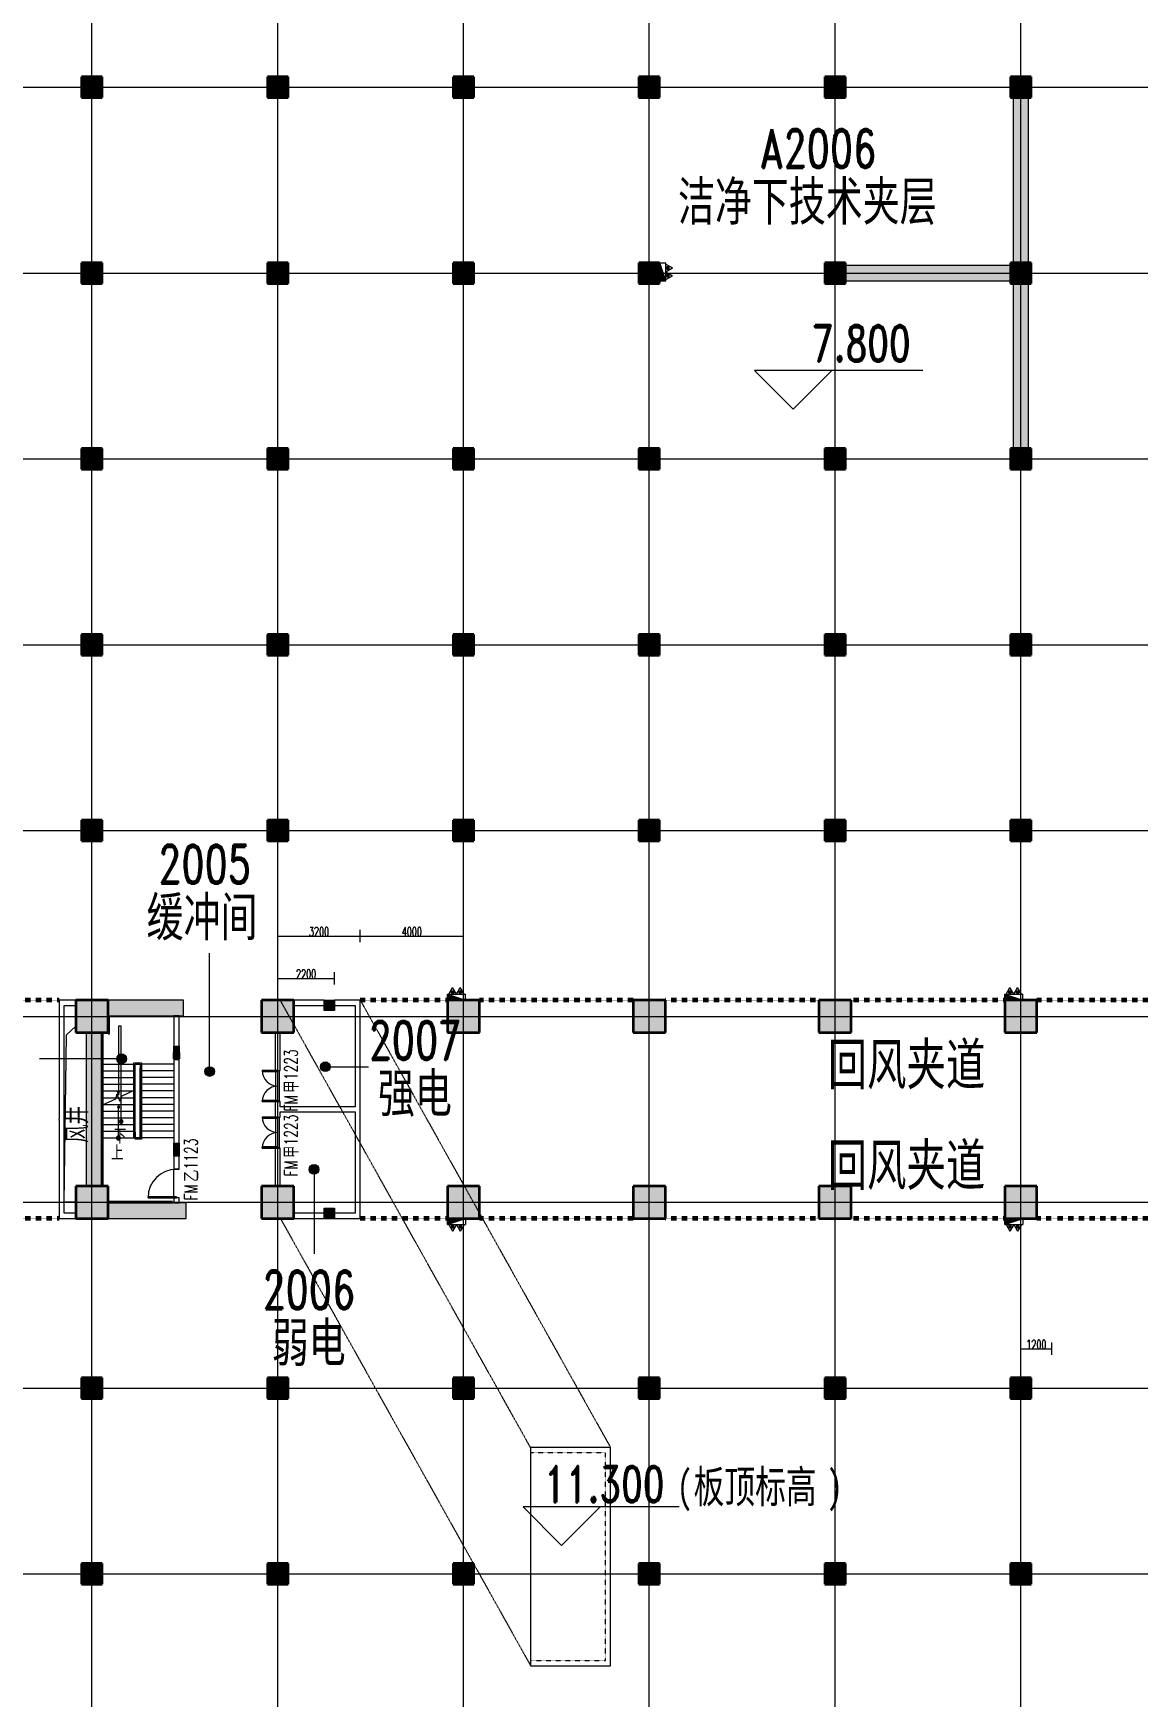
# Model space of a CAD drawing. Header units: millimetres. Extents: x -172041 to 399210, y -31706 to 192400.
# Drawn here: x 120125 to 162930, y 24039 to 88494 of the extents above; entities that cross this region are included whole.
import ezdxf

# ---------------------------------------------------------------- set-up
doc = ezdxf.new("R2010")
doc.units = ezdxf.units.MM
for name, pattern in [('Dash', [6.35, 3.175, -3.175]), ('划线', [6.36, 3.18, -3.18]), ('架空线', [3.97, 2.38, -1.59]), ('轴网线', [22.04, 18.38, -1.83, 0, -1.83])]:
    doc.linetypes.add(name, pattern=pattern)
doc.layers.get('0').update_dxf_attribs({"color": 8})
doc.layers.get('Defpoints').update_dxf_attribs({"color": 8})
for name, color, linetype, lineweight in [('A-ANNO-DIMS', 8, 'Continuous', 9), ('A-ANNO-NOTE', 8, 'Continuous', 5), ('A-AREA', 8, 'Continuous', 5), ('A-AREA-IDEN', 8, 'Continuous', 9), ('A-DETL', 8, 'Continuous', 18), ('A-DETL-GENF', 8, 'Continuous', 18), ('A-DOOR', 8, 'Continuous', 5), ('A-DOOR-IDEN', 8, 'Continuous', 9), ('A-DOOR-OPNG', 8, 'Continuous', 5), ('A-FLOR', 8, 'Continuous', 5), ('A-FLOR-HRAL', 8, 'Continuous', 5), ('A-GENM', 8, 'Continuous', 5), ('A-WALL', 8, 'Continuous', 5), ('A-WALL-PATT', 8, 'Continuous', 9), ('G-ANNO-TEXT', 8, 'Continuous', 9), ('M-EQPM', 8, 'Continuous', 5), ('S-COLS', 8, 'Continuous', 5), ('S-GRID', 8, 'Continuous', 9), ('S-STRS', 8, 'Continuous', 5), ('S-STRS-MBND', 8, 'Continuous', 5)]:
    doc.layers.add(name, color=color, linetype=linetype, lineweight=lineweight)
doc.styles.add('RomanD', font='romand__.ttf', dxfattribs={"width": 0.7, "height": 1500})
doc.styles.add('RomanD_1', font='romand__.ttf', dxfattribs={"width": 0.7, "height": 1400})
doc.styles.add('RomanD_2', font='romand__.ttf', dxfattribs={"width": 0.65, "height": 350})
doc.styles.add('RomanD_4', font='romand__.ttf', dxfattribs={"width": 0.7, "height": 500})
doc.styles.add('仿宋', font='', dxfattribs={"width": 0.7, "height": 500})
doc.styles.add('仿宋_2', font='', dxfattribs={"width": 0.7, "height": 1500})
doc.styles.add('仿宋_4', font='', dxfattribs={"width": 0.7, "height": 1600})
doc.styles.add('仿宋_6', font='', dxfattribs={"width": 0.7, "height": 750})
doc.styles.add('仿宋_7', font='', dxfattribs={"width": 0.7, "height": 1250})
doc.styles.add('微软雅黑', font='Microsoft YaHei.ttf', dxfattribs={"width": 0.7, "height": 500})
doc.styles.get('仿宋').set_extended_font_data('FangSong')
doc.styles.get('仿宋_2').set_extended_font_data('FangSong')
doc.styles.get('仿宋_4').set_extended_font_data('FangSong')
doc.styles.get('仿宋_6').set_extended_font_data('FangSong')
doc.styles.get('仿宋_7').set_extended_font_data('FangSong')
doc.dimstyles.new('0_5', dxfattribs={"dimscale": 304.8, "dimtxt": 351.251157, "dimasz": 0, "dimexe": 0.82021, "dimexo": 0.0625, "dimgap": 0, "dimtad": 1, "dimdec": 0, "dimzin": 0, "dimdsep": 46, "dimtxsty": 'RomanD_2', "dimblk1": 'NONE', "dimblk2": 'NONE', "dimsah": 1, "dimcen": 0.09, "dimazin": 0, "dimtfac": 1, "dimtdec": 4, "dimtix": 1, "dimtmove": 0, "dimatfit": 3, "dimfxl": 0.82021, "dimfxlon": 1, "dimtvp": 1, "dimtolj": 1, "dimtzin": 0, "dimlwd": 18, "dimlwe": 18, "dimarcsym": 2})
pattern_1 = [(45, (-5e-09, 2e-10), (-1060.66, 1060.66), []), (135, (-5e-09, 2e-10), (-1060.66, -1060.66), [])]

# ---------------------------------------------------------------- blocks, each defined once
blk = doc.blocks.new('X-ST-F3-02-C-001_HLP2_rvt-1-LAY-2F-1_500-A')
at = {"layer": 'S-COLS', "true_color": 0xc0c0c0}
for points in [[(122800, 86000), (122800, 86800), (122000, 86800), (122000, 86000), (122175, 86000)], [(129200, 86000), (130000, 86000), (130000, 86800), (129200, 86800), (129200, 86529)], [(137200, 86000), (137200, 86800), (136400, 86800), (136400, 86000)], [(144400, 86000), (144400, 86800), (143600, 86800), (143600, 86000)], [(150800, 86000), (151600, 86000), (151600, 86800), (150800, 86800), (150800, 86529)], [(158700, 86000), (158800, 86000), (158800, 86800), (158000, 86800), (158000, 86000), (158100, 86000)], [(122175, 78800), (122800, 78800), (122800, 79600), (122000, 79600), (122000, 78800)], [(130000, 78800), (130000, 79600), (129200, 79600), (129200, 78800)], [(136400, 78800), (137200, 78800), (137200, 79600), (136400, 79600)], [(143600, 78800), (144400, 78800), (144400, 79600), (143600, 79600), (143600, 78900)], [(151300, 78800), (151600, 78800), (151600, 79600), (150800, 79600), (150800, 78800)], [(158800, 78800), (158800, 79600), (158000, 79600), (158000, 78800), (158700, 78800)], [(122800, 71600), (122800, 72400), (122000, 72400), (122000, 71600), (122175, 71600)], [(130000, 71600), (130000, 72400), (129200, 72400), (129200, 71600)], [(137200, 71600), (137200, 72400), (136400, 72400), (136400, 71600)], [(144400, 71600), (144400, 72400), (143600, 72400), (143600, 71600)], [(151300, 71600), (151600, 71600), (151600, 72400), (150800, 72400), (150800, 71600)], [(158800, 71600), (158800, 72400), (158000, 72400), (158000, 71600), (158700, 71600)], [(122175, 64400), (122800, 64400), (122800, 65200), (122000, 65200), (122000, 64400)], [(130000, 64400), (130000, 65200), (129200, 65200), (129200, 64400)], [(137200, 64400), (137200, 65200), (136400, 65200), (136400, 64400)], [(144400, 64400), (144400, 65200), (143600, 65200), (143600, 64400)], [(151600, 64400), (151600, 65200), (150800, 65200), (150800, 64400)], [(158800, 64400), (158800, 65200), (158000, 65200), (158000, 64400)], [(122175, 57200), (122800, 57200), (122800, 58000), (122000, 58000), (122000, 57200)], [(129215, 57200), (130000, 57200), (130000, 58000), (129200, 58000), (129200, 57200)], [(137200, 57200), (137200, 58000), (136400, 58000), (136400, 57200)], [(144400, 57200), (144400, 58000), (143600, 58000), (143600, 57200)], [(151600, 57200), (151600, 58000), (150800, 58000), (150800, 57200)], [(158800, 57200), (158800, 58000), (158000, 58000), (158000, 57200)], [(122775, 49775), (123025, 49775), (123025, 51025), (121775, 51025), (121775, 49775), (122725, 49775)], [(130225, 49775), (130225, 51025), (128975, 51025), (128975, 49775), (129299, 49775)], [(136175, 49775), (137425, 49775), (137425, 51025), (136175, 51025), (136175, 50616)], [(143375, 49775), (144625, 49775), (144625, 51025), (143375, 51025), (143375, 50473)], [(151825, 49775), (151825, 51025), (150575, 51025), (150575, 49775)], [(157775, 49775), (159025, 49775), (159025, 51025), (157775, 51025), (157775, 50189)], [(125630, 48750), (125775, 48750), (125775, 49000), (125575, 49000), (125575, 48750)], [(122175, 42575), (123025, 42575), (123025, 43825), (121775, 43825), (121775, 42575), (122089, 42575)], [(130225, 42575), (130225, 43825), (128975, 43825), (128975, 42575)], [(137425, 42575), (137425, 43825), (136175, 43825), (136175, 42575)], [(144625, 42575), (144625, 43825), (143375, 43825), (143375, 42575)], [(150575, 42575), (151825, 42575), (151825, 43825), (150575, 43825), (150575, 42675)], [(159025, 42575), (159025, 43825), (157775, 43825), (157775, 42575)], [(122800, 35600), (122800, 36400), (122000, 36400), (122000, 35600)], [(130000, 35600), (130000, 36400), (129200, 36400), (129200, 35600)], [(136400, 35600), (137200, 35600), (137200, 36400), (136400, 36400), (136400, 35645)], [(144400, 35600), (144400, 36400), (143600, 36400), (143600, 35600)], [(151600, 35600), (151600, 36400), (150800, 36400), (150800, 35600)], [(158800, 35600), (158800, 36400), (158000, 36400), (158000, 35600)], [(122000, 28400), (122800, 28400), (122800, 29200), (122000, 29200)], [(130000, 28400), (130000, 29200), (129200, 29200), (129200, 28400)], [(136400, 28400), (137200, 28400), (137200, 29200), (136400, 29200)], [(144400, 28400), (144400, 29200), (143600, 29200), (143600, 28400)], [(151600, 28400), (151600, 29200), (150800, 29200), (150800, 28400)], [(158800, 28400), (158800, 29200), (158000, 29200), (158000, 28400)]]:
    blk.add_hatch(color=9, dxfattribs=at).paths.add_polyline_path(points, flags=0)
at = {"layer": 'S-COLS', "true_color": 0x808080}
for points in [[(131400, 50625), (131800, 50625), (131800, 51025), (131400, 51025), (131400, 50710)], [(125621, 49000), (125775, 49000), (125775, 49250), (125575, 49250), (125575, 49000)], [(125775, 45240), (125775, 45490), (125575, 45490), (125575, 45240), (125749, 45240)], [(125758, 44990), (125775, 44990), (125775, 45240), (125575, 45240), (125575, 44990), (125694, 44990)], [(131800, 42575), (131800, 42975), (131400, 42975), (131400, 42575)]]:
    blk.add_hatch(color=8, dxfattribs=at).paths.add_polyline_path(points, flags=0)
at = {"layer": 'S-COLS', "color": 7, "lineweight": 35}
for p, q in [((122800, 86800), (122000, 86800)), ((122000, 86800), (122000, 86000)), ((122800, 86000), (122800, 86800)), ((130000, 86800), (129200, 86800)), ((129200, 86800), (129200, 86000)), ((130000, 86000), (130000, 86800)), ((137200, 86800), (136400, 86800)), ((136400, 86800), (136400, 86000)), ((137200, 86000), (137200, 86800)), ((144400, 86800), (143600, 86800)), ((143600, 86800), (143600, 86000)), ((144400, 86000), (144400, 86800)), ((151600, 86800), (150800, 86800)), ((150800, 86800), (150800, 86000)), ((151600, 86000), (151600, 86800)), ((158800, 86800), (158000, 86800)), ((158000, 86800), (158000, 86000)), ((158800, 86000), (158800, 86800)), ((122000, 86000), (122800, 86000)), ((129200, 86000), (130000, 86000)), ((136400, 86000), (137200, 86000)), ((143600, 86000), (144400, 86000)), ((150800, 86000), (151600, 86000)), ((158000, 86000), (158800, 86000)), ((122800, 79600), (122000, 79600)), ((122000, 79600), (122000, 78800)), ((122800, 78800), (122800, 79600)), ((130000, 79600), (129200, 79600)), ((129200, 79600), (129200, 78800)), ((130000, 78800), (130000, 79600)), ((137200, 79600), (136400, 79600)), ((136400, 79600), (136400, 78800)), ((137200, 78800), (137200, 79600)), ((144400, 79600), (143600, 79600)), ((143600, 79600), (143600, 78800)), ((144400, 78800), (144400, 79600)), ((151600, 79600), (150800, 79600)), ((150800, 79600), (150800, 78800)), ((151600, 78800), (151600, 79600)), ((158800, 79600), (158000, 79600)), ((158000, 79600), (158000, 78800)), ((158800, 78800), (158800, 79600)), ((122000, 78800), (122800, 78800)), ((129200, 78800), (130000, 78800)), ((136400, 78800), (137200, 78800)), ((143600, 78800), (144400, 78800)), ((150800, 78800), (151600, 78800)), ((158000, 78800), (158800, 78800)), ((122800, 72400), (122000, 72400)), ((122000, 72400), (122000, 71600)), ((122800, 71600), (122800, 72400)), ((130000, 72400), (129200, 72400)), ((129200, 72400), (129200, 71600)), ((130000, 71600), (130000, 72400)), ((137200, 72400), (136400, 72400)), ((136400, 72400), (136400, 71600)), ((137200, 71600), (137200, 72400)), ((144400, 72400), (143600, 72400)), ((143600, 72400), (143600, 71600)), ((144400, 71600), (144400, 72400)), ((151600, 72400), (150800, 72400)), ((150800, 72400), (150800, 71600)), ((151600, 71600), (151600, 72400)), ((158800, 72400), (158000, 72400)), ((158000, 72400), (158000, 71600)), ((158800, 71600), (158800, 72400)), ((122000, 71600), (122800, 71600)), ((129200, 71600), (130000, 71600)), ((136400, 71600), (137200, 71600)), ((143600, 71600), (144400, 71600)), ((150800, 71600), (151600, 71600)), ((158000, 71600), (158800, 71600)), ((122800, 65200), (122000, 65200)), ((122000, 65200), (122000, 64400)), ((122800, 64400), (122800, 65200)), ((130000, 65200), (129200, 65200)), ((129200, 65200), (129200, 64400)), ((130000, 64400), (130000, 65200)), ((137200, 65200), (136400, 65200)), ((136400, 65200), (136400, 64400)), ((137200, 64400), (137200, 65200)), ((144400, 65200), (143600, 65200)), ((143600, 65200), (143600, 64400)), ((144400, 64400), (144400, 65200)), ((151600, 65200), (150800, 65200)), ((150800, 65200), (150800, 64400)), ((151600, 64400), (151600, 65200)), ((158800, 65200), (158000, 65200)), ((158000, 65200), (158000, 64400)), ((158800, 64400), (158800, 65200)), ((122000, 64400), (122800, 64400)), ((129200, 64400), (130000, 64400)), ((136400, 64400), (137200, 64400)), ((143600, 64400), (144400, 64400)), ((150800, 64400), (151600, 64400)), ((158000, 64400), (158800, 64400)), ((122800, 58000), (122000, 58000)), ((122000, 58000), (122000, 57200)), ((122800, 57200), (122800, 58000)), ((130000, 58000), (129200, 58000)), ((129200, 58000), (129200, 57200)), ((130000, 57200), (130000, 58000)), ((137200, 58000), (136400, 58000)), ((136400, 58000), (136400, 57200)), ((137200, 57200), (137200, 58000)), ((144400, 58000), (143600, 58000)), ((143600, 58000), (143600, 57200)), ((144400, 57200), (144400, 58000)), ((151600, 58000), (150800, 58000)), ((150800, 58000), (150800, 57200)), ((151600, 57200), (151600, 58000)), ((158800, 58000), (158000, 58000)), ((158000, 58000), (158000, 57200)), ((158800, 57200), (158800, 58000)), ((122000, 57200), (122800, 57200)), ((129200, 57200), (130000, 57200)), ((136400, 57200), (137200, 57200)), ((143600, 57200), (144400, 57200)), ((150800, 57200), (151600, 57200)), ((158000, 57200), (158800, 57200)), ((123025, 51025), (121775, 51025)), ((121775, 51025), (121775, 49775)), ((123025, 49775), (123025, 51025)), ((128975, 51025), (128975, 49775)), ((130225, 51025), (128975, 51025)), ((130225, 49775), (130225, 51025)), ((137425, 51025), (136175, 51025)), ((136175, 51025), (136175, 49775)), ((137425, 49775), (137425, 51025)), ((144625, 51025), (143375, 51025)), ((143375, 51025), (143375, 49775)), ((144625, 49775), (144625, 51025)), ((151825, 51025), (150575, 51025)), ((150575, 51025), (150575, 49775)), ((151825, 49775), (151825, 51025)), ((159025, 51025), (157775, 51025)), ((157775, 51025), (157775, 49775)), ((159025, 49775), (159025, 51025)), ((121775, 49775), (123025, 49775)), ((128975, 49775), (130225, 49775)), ((136175, 49775), (137425, 49775)), ((143375, 49775), (144625, 49775)), ((150575, 49775), (151825, 49775)), ((157775, 49775), (159025, 49775)), ((125775, 49000), (125575, 49000)), ((125575, 49000), (125575, 48750)), ((125775, 48750), (125775, 49000)), ((125575, 48750), (125775, 48750)), ((123025, 43825), (121775, 43825)), ((121775, 43825), (121775, 42575)), ((123025, 42575), (123025, 43825)), ((130225, 43825), (128975, 43825)), ((128975, 43825), (128975, 42575)), ((130225, 42575), (130225, 43825)), ((136175, 43825), (136175, 42575)), ((137425, 43825), (136175, 43825)), ((137425, 42575), (137425, 43825)), ((144625, 43825), (143375, 43825)), ((143375, 43825), (143375, 42575)), ((144625, 42575), (144625, 43825)), ((151825, 43825), (150575, 43825)), ((150575, 43825), (150575, 42575)), ((151825, 42575), (151825, 43825)), ((159025, 43825), (157775, 43825)), ((157775, 43825), (157775, 42575)), ((159025, 42575), (159025, 43825)), ((121775, 42575), (123025, 42575)), ((128975, 42575), (130225, 42575)), ((136175, 42575), (137425, 42575)), ((143375, 42575), (144625, 42575)), ((150575, 42575), (151825, 42575)), ((157775, 42575), (159025, 42575)), ((122800, 36400), (122000, 36400)), ((122000, 36400), (122000, 35600)), ((122800, 35600), (122800, 36400)), ((130000, 36400), (129200, 36400)), ((129200, 36400), (129200, 35600)), ((130000, 35600), (130000, 36400)), ((137200, 36400), (136400, 36400)), ((136400, 36400), (136400, 35600)), ((137200, 35600), (137200, 36400)), ((144400, 36400), (143600, 36400)), ((143600, 36400), (143600, 35600)), ((144400, 35600), (144400, 36400)), ((151600, 36400), (150800, 36400)), ((150800, 36400), (150800, 35600)), ((151600, 35600), (151600, 36400)), ((158800, 36400), (158000, 36400)), ((158000, 36400), (158000, 35600)), ((158800, 35600), (158800, 36400)), ((122000, 35600), (122800, 35600)), ((129200, 35600), (130000, 35600)), ((136400, 35600), (137200, 35600)), ((143600, 35600), (144400, 35600)), ((150800, 35600), (151600, 35600)), ((158000, 35600), (158800, 35600)), ((122800, 29200), (122000, 29200)), ((122000, 29200), (122000, 28400)), ((122800, 28400), (122800, 29200)), ((130000, 29200), (129200, 29200)), ((129200, 29200), (129200, 28400)), ((130000, 28400), (130000, 29200)), ((137200, 29200), (136400, 29200)), ((136400, 29200), (136400, 28400)), ((137200, 28400), (137200, 29200)), ((144400, 29200), (143600, 29200)), ((143600, 29200), (143600, 28400)), ((144400, 28400), (144400, 29200)), ((151600, 29200), (150800, 29200)), ((150800, 29200), (150800, 28400)), ((151600, 28400), (151600, 29200)), ((158800, 29200), (158000, 29200)), ((158000, 29200), (158000, 28400)), ((158800, 28400), (158800, 29200)), ((122000, 28400), (122800, 28400)), ((129200, 28400), (130000, 28400)), ((136400, 28400), (137200, 28400)), ((143600, 28400), (144400, 28400)), ((150800, 28400), (151600, 28400)), ((158000, 28400), (158800, 28400))]:
    blk.add_line(p, q, dxfattribs=at)
at = {"layer": 'S-COLS', "color": 7, "lineweight": 15}
for p, q in [((131400, 50625), (131400, 51025)), ((131400, 51025), (131800, 51025)), ((131800, 51025), (131800, 50625)), ((131800, 50625), (131400, 50625)), ((125575, 49000), (125575, 49250)), ((125575, 49250), (125775, 49250)), ((125775, 49250), (125775, 49000)), ((125575, 45490), (125775, 45490)), ((125575, 45240), (125575, 45490)), ((125575, 44990), (125575, 45240)), ((125575, 45240), (125775, 45240)), ((125775, 45490), (125775, 45240)), ((125775, 45240), (125775, 44990)), ((125775, 44990), (125575, 44990)), ((131400, 42575), (131400, 42975)), ((131400, 42975), (131800, 42975)), ((131800, 42575), (131400, 42575)), ((131800, 42975), (131800, 42575))]:
    blk.add_line(p, q, dxfattribs=at)
blk = doc.blocks.new('栏杆扶手 - 栏杆扶手-1083170-LAY-2F-1_500-A')
at = {"layer": 'A-FLOR-HRAL', "lineweight": 15}
for p, q in [((124025, 48550), (124025, 48600)), ((124025, 48550), (124025, 48600)), ((124025, 48600), (124325, 48600)), ((124025, 48550), (124025, 48600)), ((124025, 47530), (124025, 48550)), ((124075, 48550), (124275, 48550)), ((124075, 47553), (124075, 48550)), ((124275, 48550), (124275, 48410)), ((124325, 48600), (124325, 48410))]:
    blk.add_line(p, q, dxfattribs=at)
blk = doc.blocks.new('顶部扶栏类型 - 顶部扶栏_内部_-1083178-LAY-2F-1_500-A')
at = {"layer": 'A-FLOR-HRAL', "lineweight": 15}
for p, q in [((124275, 48410), (124325, 48410)), ((124275, 45765), (124275, 48410)), ((124325, 48410), (124325, 45765)), ((124275, 45765), (124325, 45765)), ((124275, 45690), (124275, 45765)), ((124325, 45765), (124325, 45640)), ((124075, 45640), (124075, 45690)), ((124075, 45690), (124200, 45690)), ((124200, 45640), (124075, 45640)), ((124200, 45690), (124275, 45690)), ((124325, 45640), (124200, 45640))]:
    blk.add_line(p, q, dxfattribs=at)
blk = doc.blocks.new('顶部扶栏类型 - 顶部扶栏_内部_-V15-LAY-2F-1_500-A')
at = {"layer": 'A-FLOR-HRAL', "lineweight": 15}
for p, q in [((124275, 48410), (124275, 45765)), ((124325, 48410), (124325, 45765)), ((124325, 45765), (124325, 45640)), ((124075, 45640), (124075, 45690)), ((124200, 45690), (124075, 45690)), ((124200, 45640), (124075, 45640)), ((124300, 45690), (124200, 45690)), ((124325, 45640), (124200, 45640))]:
    blk.add_line(p, q, dxfattribs=at)
blk = doc.blocks.new('顶部扶栏类型 - 顶部扶栏_内部_-1083241-LAY-2F-1_500-A')
at = {"layer": 'A-FLOR-HRAL', "lineweight": 15}
for p, q in [((124025, 45910), (124075, 45910)), ((124025, 45690), (124025, 45910)), ((124075, 45910), (124075, 45690)), ((124075, 45690), (124025, 45690))]:
    blk.add_line(p, q, dxfattribs=at)
blk = doc.blocks.new('顶部扶栏类型 - 顶部扶栏_内部_-V16-LAY-2F-1_500-A')
at = {"layer": 'A-FLOR-HRAL', "lineweight": 15}
for p, q in [((124075, 47553), (124025, 47530)), ((124025, 45690), (124025, 47530)), ((124075, 45690), (124075, 47553)), ((124025, 45690), (124075, 45690))]:
    blk.add_line(p, q, dxfattribs=at)
blk = doc.blocks.new('上楼梯路径-C - 顺砌剖面-1881069-LAY-2F-1_500-A')
at = {"layer": 'A-DETL-GENF', "true_color": 0x808080}
blk.add_hatch(color=8, dxfattribs=at).paths.add_polyline_path([(0, 72), (-19, 72), (-53, 53), (-65, 37), (-75, 0), (-65, -38), (-38, -65), (0, -75), (19, -72), (53, -53), (72, -19), (72, 19), (53, 53), (19, 72)], flags=0)
at = {"layer": 'A-DETL-GENF'}
for p, q in [((0, 0), (0, -75)), ((0, -75), (0, -1300)), ((0, -1300), (-39, -1155)), ((0, -1300), (39, -1155))]:
    blk.add_line(p, q, dxfattribs=at)
for start, end in [(90, 270), (270, 90)]:
    blk.add_arc((0, 0), 75, start, end, dxfattribs=at)
blk = doc.blocks.new('下楼梯路径-C - 顺砌剖面-1882374-LAY-2F-1_500-A')
at = {"layer": 'A-DETL-GENF', "true_color": 0x808080}
blk.add_hatch(color=8, dxfattribs=at).paths.add_polyline_path([(128, -232), (126, -213), (107, -179), (73, -160), (34, -160), (0, -179), (-19, -213), (-19, -242), (-11, -270), (16, -297), (53, -307), (91, -297), (118, -270), (126, -242)], flags=0)
at = {"layer": 'A-DETL-GENF'}
for p, q in [((-22, -232), (-3647, -232)), ((-3647, -232), (-3647, -339)), ((-3647, -339), (-964, -339)), ((-964, -339), (-1109, -300)), ((-964, -339), (-1109, -378)), ((53, -232), (-16, -232))]:
    blk.add_line(p, q, dxfattribs=at)
for start, end in [(0, 180), (180, 360)]:
    blk.add_arc((53, -232), 75, start, end, dxfattribs=at)
blk = doc.blocks.new('AR-F3-00-STA-001_HLP2_rvt-1-LAY-2F-1_500-A')
at = {"layer": 'S-STRS', "lineweight": 15}
for p, q in [((122831, 48550), (124025, 48550)), ((125575, 48550), (124325, 48550)), ((122831, 48290), (124025, 48290)), ((122831, 48030), (124025, 48030)), ((122831, 47770), (124025, 47770)), ((125575, 48290), (124325, 48290)), ((125575, 48030), (124325, 48030)), ((125575, 47770), (124325, 47770)), ((122831, 47510), (123983, 47510)), ((122831, 47250), (123325, 47250)), ((123325, 47250), (123425, 47250)), ((123425, 47250), (123525, 47250)), ((123525, 47250), (124025, 47250)), ((123983, 47510), (124025, 47510)), ((125575, 47510), (124325, 47510)), ((125575, 47250), (124325, 47250)), ((122831, 46990), (122867, 46990)), ((122831, 46730), (124025, 46730)), ((122831, 46470), (124025, 46470)), ((122867, 46990), (124025, 46990)), ((125575, 46990), (124325, 46990)), ((125575, 46730), (124325, 46730)), ((125575, 46470), (124325, 46470)), ((122831, 46210), (124025, 46210)), ((122831, 45950), (124025, 45950)), ((125575, 46210), (124325, 46210)), ((125575, 45950), (124325, 45950)), ((122831, 45690), (123350, 45690)), ((123350, 45690), (123500, 45690)), ((123500, 45690), (124025, 45690)), ((125575, 45690), (124325, 45690)), ((125575, 43415), (125575, 44475))]:
    blk.add_line(p, q, dxfattribs=at)
at = {"layer": 'S-STRS', "linetype": '架空线', "lineweight": 15}
for p, q in [((122831, 48550), (124025, 48550)), ((125575, 48550), (124325, 48550)), ((122831, 48290), (124025, 48290)), ((122831, 48030), (124025, 48030)), ((122831, 47770), (124025, 47770)), ((125575, 48290), (124325, 48290)), ((125575, 48030), (124325, 48030)), ((125575, 47770), (124325, 47770)), ((122831, 47510), (123983, 47510)), ((122831, 47250), (123325, 47250)), ((123325, 47250), (123425, 47250)), ((123425, 47250), (123525, 47250)), ((123525, 47250), (124025, 47250)), ((123983, 47510), (124025, 47510)), ((125575, 47510), (124325, 47510)), ((125575, 47250), (124325, 47250)), ((122831, 46990), (122867, 46990)), ((122831, 46730), (124025, 46730)), ((122831, 46470), (124025, 46470)), ((122867, 46990), (124025, 46990)), ((125575, 46990), (124325, 46990)), ((125575, 46730), (124325, 46730)), ((125575, 46470), (124325, 46470)), ((122831, 46210), (124025, 46210)), ((122831, 45950), (124025, 45950)), ((125575, 46210), (124325, 46210)), ((125575, 45950), (124325, 45950)), ((122831, 45690), (123350, 45690)), ((123350, 45690), (123500, 45690)), ((123500, 45690), (124025, 45690)), ((125575, 45690), (124325, 45690))]:
    blk.add_line(p, q, dxfattribs=at)
at = {"layer": 'S-STRS-MBND', "lineweight": 15}
for p, q in [((123312, 47197), (122775, 46947)), ((123359, 47392), (123312, 47197)), ((123491, 47108), (123359, 47392)), ((123538, 47303), (123491, 47108)), ((124025, 47530), (123538, 47303))]:
    blk.add_line(p, q, dxfattribs=at)
at = {"lineweight": 15}
for name, p, rotation in [('下楼梯路径-C - 顺砌剖面-1882374-LAY-2F-1_500-A', (123764, 46381), 269.9999999999998), ('上楼梯路径-C - 顺砌剖面-1881069-LAY-2F-1_500-A', (123425, 45690), 180)]:
    blk.add_blockref(name, p, dxfattribs=dict(at, rotation=rotation))
at = {"color": 163, "lineweight": 15, "true_color": 0x667fcc}
for name in ['栏杆扶手 - 栏杆扶手-1083170-LAY-2F-1_500-A', '顶部扶栏类型 - 顶部扶栏_内部_-1083178-LAY-2F-1_500-A', '顶部扶栏类型 - 顶部扶栏_内部_-V15-LAY-2F-1_500-A', '顶部扶栏类型 - 顶部扶栏_内部_-V16-LAY-2F-1_500-A', '顶部扶栏类型 - 顶部扶栏_内部_-1083241-LAY-2F-1_500-A']:
    blk.add_blockref(name, (0, 0), dxfattribs=at)
at = {"layer": 'A-ANNO-NOTE', "color": 7, "lineweight": 15, "char_height": 500, "width": 673.42, "attachment_point": 1, "style": '仿宋'}
for s, insert in [('\\f仿宋|b0|i0|c134|p49|;\\W.7;下', (123252, 46024)), ('\\f仿宋|b0|i0|c134|p49|;\\W.7;上', (123145, 45386))]:
    blk.add_mtext(s, dxfattribs=dict(at, insert=insert))
blk = doc.blocks.new('双扇平开防火门_带观察窗 - FM甲1223-4642656-LAY-2F-1_500-A')
at = {"layer": 'A-DOOR'}
for p, q in [((-600, 0), (-600, 600)), ((-600, 600), (-560, 600)), ((-600, 600), (-600, 400)), ((-560, 600), (-600, 600)), ((-600, 400), (-600, 200)), ((-600, 200), (-600, 0)), ((-560, 0), (-600, 0)), ((-600, 0), (-560, 0)), ((-560, 600), (-560, 0)), ((-560, 400), (-560, 600)), ((-560, 200), (-560, 400)), ((-560, 0), (-560, 200)), ((600, 600), (560, 600)), ((560, 600), (560, 0)), ((600, 600), (560, 600)), ((560, 600), (560, 400)), ((560, 400), (560, 200)), ((560, 200), (560, 0)), ((560, 0), (600, 0)), ((560, 0), (600, 0)), ((600, 0), (600, 600)), ((600, 400), (600, 600)), ((600, 200), (600, 400)), ((600, 0), (600, 200))]:
    blk.add_line(p, q, dxfattribs=at)
for centre, start, end in [((-600, 0), 0, 90), ((600, 0), 90, 180)]:
    blk.add_arc(centre, 600, start, end, dxfattribs=at)
at = {"layer": 'A-DOOR-OPNG'}
for p, q in [((-600, 100), (-600, -100)), ((-600, 70), (600, 70)), ((600, 100), (600, -100)), ((-600, -70), (600, -70))]:
    blk.add_line(p, q, dxfattribs=at)
blk = doc.blocks.new('单扇平开防火门_带观察窗 - FM乙1123-4703410-LAY-2F-1_500-A')
at = {"layer": 'A-DOOR'}
for p, q in [((510, -1100), (510, 0)), ((550, 0), (510, 0)), ((510, 0), (510, -700)), ((550, -700), (550, 0)), ((510, 0), (550, 0)), ((550, 0), (550, -1100)), ((510, -700), (510, -900)), ((510, -900), (510, -1100)), ((550, -1100), (510, -1100)), ((510, -1100), (550, -1100)), ((550, -900), (550, -700)), ((550, -1100), (550, -900))]:
    blk.add_line(p, q, dxfattribs=at)
blk.add_arc((550, 0), 1100, 180, 270, dxfattribs=at)
at = {"layer": 'A-DOOR-OPNG'}
for p, q in [((-550, 100), (-550, -100)), ((550, 99), (550, -100))]:
    blk.add_line(p, q, dxfattribs=at)
blk = doc.blocks.new('楼板洞口-A - H-无翻边-3884558-LAY-2F-1_500-A')
at = {"layer": 'A-GENM'}
for p, q in [((0, 7200), (450, 7200)), ((0, 0), (85, 6480)), ((85, 6480), (450, 6824)), ((450, 0), (0, 0))]:
    blk.add_line(p, q, dxfattribs=at)
blk = doc.blocks.new('室内消火栓箱_带灭火器__左右式_ - SG24D65-P-V55-LAY-2F-1_500-A')
at = {"layer": 'A-DETL-GENF', "lineweight": 5}
blk.add_hatch(color=256, dxfattribs=at).paths.add_polyline_path([(-350, -240), (350, 0), (-350, 0)], flags=0)
h = blk.add_hatch(color=256, dxfattribs=at)
h.paths.add_polyline_path([(-195, -370), (-105, -370), (-105, -280), (-195, -280)], flags=0)
h.paths.add_polyline_path([(105, -280), (105, -370), (195, -370), (195, -280)], flags=0)
for p, q in [((-350, -240), (350, 0)), ((-350, -240), (-350, 0)), ((-350, 0), (-350, -240)), ((-350, -240), (350, 0)), ((-350, -240), (350, -240)), ((-300, -240), (-150, -500)), ((-105, -280), (-195, -280)), ((-195, -280), (-195, -370)), ((-195, -370), (-105, -370)), ((0, -240), (-150, -500)), ((-105, -370), (-105, -280)), ((0, -240), (150, -500)), ((195, -280), (105, -280)), ((105, -280), (105, -370)), ((105, -370), (195, -370)), ((300, -240), (150, -500)), ((195, -370), (195, -280))]:
    blk.add_line(p, q, dxfattribs=at)
at = {"layer": 'M-EQPM'}
blk.add_line((350, 0), (350, -240), dxfattribs=at)
blk = doc.blocks.new('室内消火栓箱_带灭火器__左右式_ - SG24D65-P-4299218-LAY-2F-1_500-A')
at = {"layer": 'A-DETL-GENF', "lineweight": 5}
blk.add_hatch(color=256, dxfattribs=at).paths.add_polyline_path([(-350, 240), (-350, 0), (350, 0), (-125, 163)], flags=0)
h = blk.add_hatch(color=256, dxfattribs=at)
h.paths.add_polyline_path([(-105, 370), (-195, 370), (-195, 280), (-105, 280)], flags=0)
h.paths.add_polyline_path([(105, 370), (105, 280), (195, 280), (195, 370)], flags=0)
for p, q in [((-350, 240), (350, 240)), ((-350, 240), (350, 0)), ((-350, 240), (-350, 0)), ((-350, 240), (350, 0)), ((-350, 0), (-350, 240)), ((-300, 240), (-150, 500)), ((-195, 370), (-105, 370)), ((-195, 280), (-195, 370)), ((-105, 280), (-195, 280)), ((0, 240), (-150, 500)), ((-105, 370), (-105, 280)), ((0, 240), (150, 500)), ((105, 280), (105, 370)), ((105, 370), (195, 370)), ((195, 280), (105, 280)), ((300, 240), (150, 500)), ((195, 370), (195, 280))]:
    blk.add_line(p, q, dxfattribs=at)
at = {"layer": 'M-EQPM'}
blk.add_line((350, 0), (350, 240), dxfattribs=at)
blk = doc.blocks.new('室内消火栓箱_带灭火器__左右式_ - SG24D65-P-V57-LAY-2F-1_500-A')
at = {"layer": 'A-DETL-GENF', "lineweight": 5}
blk.add_hatch(color=256, dxfattribs=at).paths.add_polyline_path([(-350, -240), (350, 0), (-350, 0)], flags=0)
h = blk.add_hatch(color=256, dxfattribs=at)
h.paths.add_polyline_path([(-105, -370), (-105, -280), (-195, -280), (-195, -370)], flags=0)
h.paths.add_polyline_path([(105, -370), (195, -370), (195, -280), (105, -280)], flags=0)
for p, q in [((350, 0), (-350, 0)), ((-350, -240), (350, 0)), ((-350, -240), (-350, 0)), ((-350, 0), (-350, -240)), ((-350, -240), (350, 0)), ((350, 0), (-350, 0)), ((-350, -240), (350, -240)), ((-300, -240), (-150, -500)), ((-105, -280), (-195, -280)), ((-195, -280), (-195, -370)), ((-195, -370), (-105, -370)), ((0, -240), (-150, -500)), ((-105, -370), (-105, -280)), ((0, -240), (150, -500)), ((195, -280), (105, -280)), ((105, -280), (105, -370)), ((105, -370), (195, -370)), ((300, -240), (150, -500)), ((195, -370), (195, -280))]:
    blk.add_line(p, q, dxfattribs=at)
at = {"layer": 'M-EQPM'}
blk.add_line((350, 0), (350, -240), dxfattribs=at)
blk = doc.blocks.new('DIMBLOCK1-LAY-2F-1_500-A')
at = {"layer": 'A-ANNO-DIMS', "color": 0, "lineweight": 18, "transparency": 16777216}
for p, q in [((129600, 53279), (129600, 53760)), ((129600, 53510), (132800, 53510)), ((132800, 53279), (132800, 53760))]:
    blk.add_line(p, q, dxfattribs=at)
at = {"layer": 'Defpoints', "color": 0, "transparency": 16777216}
for p in [(132800, 53510), (129600, 53260), (132800, 53260)]:
    blk.add_point(p, dxfattribs=at)
at = {"layer": 'A-ANNO-DIMS', "color": 0, "lineweight": 18, "transparency": 16777216, "insert": (131200, 53685), "char_height": 350, "width": 972.7, "attachment_point": 5, "style": 'RomanD_2'}
blk.add_mtext('\\A1;3200', dxfattribs=at)
blk = doc.blocks.new('_None')
blk = doc.blocks.new('DIMBLOCK2-LAY-2F-1_500-A')
at = {"layer": 'A-ANNO-DIMS', "color": 0, "lineweight": 18, "transparency": 16777216}
for p, q in [((132800, 53279), (132800, 53760)), ((132800, 53510), (136800, 53510)), ((136800, 53279), (136800, 53760))]:
    blk.add_line(p, q, dxfattribs=at)
at = {"layer": 'Defpoints', "color": 0, "transparency": 16777216}
for p in [(136800, 53510), (132800, 53260), (136800, 53260)]:
    blk.add_point(p, dxfattribs=at)
at = {"layer": 'A-ANNO-DIMS', "color": 0, "lineweight": 18, "transparency": 16777216, "insert": (134800, 53685), "char_height": 350, "width": 972.7, "attachment_point": 5, "style": 'RomanD_2'}
blk.add_mtext('\\A1;4000', dxfattribs=at)
blk = doc.blocks.new('高程点-说明仿宋-2 - 高程点-说明仿宋-2-1141479-LAY-2F-1_500-A')
at = {"layer": 'A-ANNO-NOTE', "lineweight": 18}
for p, q in [((10.06, 2.99), (-2.99, 2.99)), ((0, 0), (-2.99, 2.99)), ((0, 0), (2.99, 2.99))]:
    blk.add_line(p, q, dxfattribs=at)
blk = doc.blocks.new('高程点-说明仿宋 - 高程点-说明仿宋-3488177-LAY-2F-1_500-A')
at = {"layer": 'A-ANNO-NOTE', "lineweight": 18}
for p, q in [((9.1, 2.99), (-2.99, 2.99)), ((0, 0), (-2.99, 2.99)), ((0, 0), (2.99, 2.99))]:
    blk.add_line(p, q, dxfattribs=at)
blk = doc.blocks.new('DIMBLOCK27-LAY-2F-1_500-A')
at = {"layer": 'A-ANNO-DIMS', "color": 0, "lineweight": 18, "transparency": 16777216}
for p, q in [((129600, 51635), (129600, 52116)), ((129600, 51866), (131800, 51866)), ((131800, 51635), (131800, 52116))]:
    blk.add_line(p, q, dxfattribs=at)
at = {"layer": 'Defpoints', "color": 0, "transparency": 16777216}
for p in [(129600, 51616), (131800, 51866), (131800, 51616)]:
    blk.add_point(p, dxfattribs=at)
at = {"layer": 'A-ANNO-DIMS', "color": 0, "lineweight": 18, "transparency": 16777216, "insert": (130700, 52041), "char_height": 350, "width": 972.7, "attachment_point": 5, "style": 'RomanD_2'}
blk.add_mtext('\\A1;2200', dxfattribs=at)
blk = doc.blocks.new('DIMBLOCK196-LAY-2F-1_500-A')
at = {"layer": 'A-ANNO-DIMS', "color": 0, "lineweight": 18, "transparency": 16777216}
for p, q in [((158400, 37282), (158400, 37763)), ((158400, 37513), (159600, 37513)), ((159600, 37282), (159600, 37763))]:
    blk.add_line(p, q, dxfattribs=at)
at = {"layer": 'Defpoints', "color": 0, "transparency": 16777216}
for p in [(159600, 37513), (158400, 37263), (159600, 37263)]:
    blk.add_point(p, dxfattribs=at)
at = {"layer": 'A-ANNO-DIMS', "color": 0, "lineweight": 18, "transparency": 16777216, "insert": (159000, 37688), "char_height": 350, "width": 972.7, "attachment_point": 5, "style": 'RomanD_2'}
blk.add_mtext('\\A1;1200', dxfattribs=at)

msp = doc.modelspace()

# ---------------------------------------------------------------- hatches: boundary and pattern name
at = {"layer": 'A-AREA-IDEN', "lineweight": 18}
h = msp.add_hatch(color=256, dxfattribs=at)
edge = h.paths.add_edge_path(flags=0)
edge.add_arc((123550.6, 48758), 187.5, 0, 360)
h = msp.add_hatch(color=256, dxfattribs=at)
edge = h.paths.add_edge_path(flags=0)
edge.add_arc((126961.6, 48264.4), 187.5, 0, 360)
h = msp.add_hatch(color=256, dxfattribs=at)
edge = h.paths.add_edge_path(flags=0)
edge.add_arc((131442.4, 48447.9), 187.5, 0, 360)
h = msp.add_hatch(color=256, dxfattribs=at)
edge = h.paths.add_edge_path(flags=0)
edge.add_arc((131006.6, 44472.7), 187.5, 0, 360)
at = {"layer": 'A-WALL-PATT', "lineweight": 5}
h = msp.add_hatch(color=256, dxfattribs=at)
h.paths.add_polyline_path([(158100, 72400), (158700, 72400), (158700, 78800), (158100, 78800)], flags=0)
h.paths.add_polyline_path([(158100, 79600), (158700, 79600), (158700, 86000), (158100, 86000)], flags=0)
for points in [[(158000, 78900), (158000, 79500), (151600, 79500), (151600, 78900), (154534.4, 78900)], [(123891.2, 50425), (125945, 50425), (125945, 51025), (123025, 51025), (123025, 50425)], [(122270.5, 43825), (122775, 43825), (122775, 49775), (122175, 49775), (122175, 43825)], [(125853.4, 42575), (126050, 42575), (126050, 43175), (123025, 43175), (123025, 42575), (125693.7, 42575)]]:
    msp.add_hatch(color=256, dxfattribs=at).paths.add_polyline_path(points, flags=0)
h = msp.add_hatch(dxfattribs=at)
h.set_pattern_fill('FP_12', color=256, style=0, pattern_type=2)
h.set_pattern_definition(pattern_1)
h.paths.add_polyline_path([(122775, 43881), (122831, 43881), (122831, 49775), (122775, 49775), (122775, 45690)], flags=0)
h = msp.add_hatch(dxfattribs=at)
h.set_pattern_fill('FP_12', color=256, style=0, pattern_type=2)
h.set_pattern_definition(pattern_1)
h.paths.add_polyline_path([(123025, 43175), (125519, 43175), (125519, 43231), (123025, 43231), (123025, 43200)], flags=0)
h = msp.add_hatch(dxfattribs=at)
h.set_pattern_fill('FP_11', color=256, style=0, pattern_type=2)
h.set_pattern_definition([(135, (144309.9, 0), (-1060.66, -1060.66), [])])
h.paths.add_polyline_path([(161134.9, 42575), (162259.9, 42575), (162259.9, 42625), (161134.9, 42625), (161134.9, 42600)], flags=0)
h.paths.add_polyline_path([(159634.9, 42575), (159634.9, 42625), (159334.9, 42625), (159334.9, 42575)], flags=0)

# ---------------------------------------------------------------- linework, layer by layer
at = {"layer": 'A-AREA', "linetype": '划线', "lineweight": 60}
for p, q in [((121125, 51025), (115825, 51025)), ((136175, 51025), (132800, 51025)), ((143375, 51025), (137425, 51025)), ((150575, 51025), (144625, 51025)), ((157775, 51025), (151825, 51025)), ((164975, 51025), (159025, 51025)), ((121125, 42575), (115825, 42575)), ((136175, 42575), (132800, 42575)), ((143375, 42575), (137425, 42575)), ((150575, 42575), (144625, 42575)), ((157775, 42575), (151825, 42575)), ((159575, 42575), (159025, 42575)), ((164975, 42575), (159625, 42575))]:
    msp.add_line(p, q, dxfattribs=at)
at = {"layer": 'A-AREA-IDEN', "lineweight": 18}
for p, q in [((126961.6, 48264.4), (126961.6, 52851.3)), ((123550.6, 48758), (120362.5, 48758)), ((131442.4, 48447.9), (133121.1, 48447.9)), ((131006.6, 44472.7), (131006.6, 41203.7))]:
    msp.add_line(p, q, dxfattribs=at)
for centre in [(123550.6, 48758), (126961.6, 48264.4), (131442.4, 48447.9), (131006.6, 44472.7)]:
    msp.add_circle(centre, 187.5, dxfattribs=at)
at = {"layer": 'A-DETL', "linetype": 'Dash', "lineweight": 5}
for p, q in [((139400, 33691.4), (129700, 51025)), ((132800, 51025), (142500, 33691.4)), ((129700, 42575), (139400, 25241.4)), ((142300, 33491.4), (139400, 33491.4)), ((142300, 25441.4), (142300, 33491.4)), ((139400, 25441.4), (142300, 25441.4))]:
    msp.add_line(p, q, dxfattribs=at)
at = {"layer": 'A-DETL', "lineweight": 5}
for p, q in [((142500, 33691.4), (139400, 33691.4)), ((139400, 33691.4), (139400, 25241.4)), ((142500, 25241.4), (142500, 33691.4)), ((139400, 25241.4), (142500, 25241.4))]:
    msp.add_line(p, q, dxfattribs=at)
at = {"layer": 'A-FLOR'}
for p, q in [((121325, 50400), (121775, 50400)), ((125575, 43415), (125575, 44475)), ((121775, 43200), (121325, 43200))]:
    msp.add_line(p, q, dxfattribs=at)
at = {"layer": 'A-WALL', "lineweight": 9}
for p, q in [((158100, 86000), (158100, 79600)), ((158700, 79600), (158700, 86000)), ((158000, 79500), (151600, 79500)), ((151600, 78900), (158000, 78900)), ((158100, 78800), (158100, 72400)), ((158700, 72400), (158700, 78800)), ((121125, 51025), (121125, 46425)), ((121775, 51025), (121125, 51025)), ((125945, 51025), (123025, 51025)), ((125945, 50425), (125945, 51025)), ((131400, 51025), (130225, 51025)), ((132800, 51025), (131800, 51025)), ((132800, 42575), (132800, 51025)), ((121325, 42775), (121325, 50825)), ((121325, 50825), (121775, 50825)), ((123025, 50425), (125575, 50425)), ((125575, 50425), (125575, 49250)), ((125775, 50425), (125945, 50425)), ((125775, 49250), (125775, 50425)), ((130225, 50825), (131400, 50825)), ((131800, 50825), (132600, 50825)), ((132600, 50825), (132600, 46900)), ((122175, 49775), (122175, 43825)), ((122775, 43825), (122775, 49775)), ((129500, 49775), (129500, 48300)), ((129700, 48300), (129700, 49775)), ((125575, 48750), (125575, 45490)), ((125775, 45490), (125775, 48750)), ((129600, 48300), (129700, 48300)), ((129500, 47100), (129500, 46500)), ((129700, 47100), (129600, 47100)), ((129700, 46900), (129700, 47100)), ((121125, 46375), (121125, 46425)), ((129600, 46500), (129700, 46500)), ((132600, 46900), (129700, 46900)), ((129700, 46500), (129700, 46700)), ((129700, 46700), (132600, 46700)), ((132600, 46700), (132600, 42775)), ((121125, 46375), (121125, 42575)), ((129500, 45300), (129500, 43825)), ((129700, 45300), (129600, 45300)), ((129700, 43825), (129700, 45300)), ((125575, 44990), (125575, 44475)), ((125575, 44475), (125775, 44475)), ((125775, 44475), (125775, 44990)), ((125575, 43375), (125575, 43175)), ((125775, 43375), (125675, 43375)), ((125775, 43175), (125775, 43375)), ((121125, 42575), (121775, 42575)), ((121775, 42775), (121325, 42775)), ((125575, 43175), (123025, 43175)), ((123025, 42575), (126050, 42575)), ((126050, 43175), (125775, 43175)), ((126050, 42575), (126050, 43175)), ((131400, 42775), (130225, 42775)), ((130225, 42575), (132800, 42575)), ((132600, 42775), (131800, 42775))]:
    msp.add_line(p, q, dxfattribs=at)
at = {"layer": 'A-WALL'}
for p, q in [((123081, 49719), (123081, 50369)), ((125775, 50425), (125575, 50425)), ((122775, 49775), (122775, 43881)), ((122831, 43881), (122831, 49719)), ((123025, 49719), (123081, 49719)), ((125519, 43231), (123081, 43231)), ((123025, 43175), (125519, 43175)), ((125575, 43175), (125775, 43175))]:
    msp.add_line(p, q, dxfattribs=at)
at = {"layer": 'S-GRID', "linetype": '轴网线'}
for p, q in [((122400, -17706.2), (122400, 174400)), ((129600, -17706.2), (129600, 174400)), ((136800, -17706.2), (136800, 174400)), ((144000, -17706.2), (144000, 174400)), ((151200, -17706.2), (151200, 174400)), ((158400, -17706.2), (158400, 174400)), ((-16000, 86400), (308800, 86400)), ((-16000, 79200), (308800, 79200)), ((-16000, 72000), (308800, 72000)), ((-16000, 64800), (308800, 64800)), ((-16000, 57600), (308800, 57600)), ((-16000, 50400), (308800, 50400)), ((-16000, 43200), (308800, 43200)), ((-16000, 36000), (308800, 36000)), ((-16000, 28800), (308800, 28800))]:
    msp.add_line(p, q, dxfattribs=at)

# ---------------------------------------------------------------- block references
at = {"lineweight": 5}
for name in ['X-ST-F3-02-C-001_HLP2_rvt-1-LAY-2F-1_500-A', 'AR-F3-00-STA-001_HLP2_rvt-1-LAY-2F-1_500-A']:
    msp.add_blockref(name, (0, 0), dxfattribs=at)
at = {"layer": 'A-ANNO-NOTE', "lineweight": 18, "xscale": 500, "yscale": 500, "zscale": 500}
for name, p in [('高程点-说明仿宋-2 - 高程点-说明仿宋-2-1141479-LAY-2F-1_500-A', (149575.7, 73928.6)), ('高程点-说明仿宋 - 高程点-说明仿宋-3488177-LAY-2F-1_500-A', (140603.4, 29900.1))]:
    msp.add_blockref(name, p, dxfattribs=at)
at = {"layer": 'A-DOOR'}
for name, p, rotation in [('双扇平开防火门_带观察窗 - FM甲1223-4642656-LAY-2F-1_500-A', (129600, 47700), 89.99999999999987), ('双扇平开防火门_带观察窗 - FM甲1223-4642656-LAY-2F-1_500-A', (129600, 45900), 89.99999999999987), ('单扇平开防火门_带观察窗 - FM乙1123-4703410-LAY-2F-1_500-A', (125675, 43925), 269.9999999999998)]:
    msp.add_blockref(name, p, dxfattribs=dict(at, rotation=rotation))
at = {"layer": 'A-GENM'}
msp.add_blockref('楼板洞口-A - H-无翻边-3884558-LAY-2F-1_500-A', (121325, 43200), dxfattribs=at)
at = {"layer": 'M-EQPM', "rotation": 89.9999999999999}
msp.add_blockref('室内消火栓箱_带灭火器__左右式_ - SG24D65-P-V57-LAY-2F-1_500-A', (144405, 79250), dxfattribs=at)
at = {"layer": 'M-EQPM'}
for name, p in [('室内消火栓箱_带灭火器__左右式_ - SG24D65-P-4299218-LAY-2F-1_500-A', (136525, 51025)), ('室内消火栓箱_带灭火器__左右式_ - SG24D65-P-4299218-LAY-2F-1_500-A', (158125, 51025)), ('室内消火栓箱_带灭火器__左右式_ - SG24D65-P-V55-LAY-2F-1_500-A', (136525, 42575)), ('室内消火栓箱_带灭火器__左右式_ - SG24D65-P-V55-LAY-2F-1_500-A', (158125, 42575))]:
    msp.add_blockref(name, p, dxfattribs=at)

# ---------------------------------------------------------------- texts
at = {"layer": 'A-ANNO-NOTE', "lineweight": 9, "attachment_point": 1}
for s, insert, char_height, width, style in [('7.800', (150306.5, 77177.6), 1400, 5106.749, 'RomanD_1'), ('11.300', (139925.5, 32974), 1400, 6229.112, 'RomanD_1'), ('\\f仿宋|b0|i0|c134|p49|;\\W.7;(', (145067, 32806.3), 1250, 785.654, '仿宋_7'), ('板顶标高', (145715.2, 32806.3), 1250, 6285.23, '仿宋_7'), ('\\f仿宋|b0|i0|c134|p49|;\\W.7;)', (150901, 32806.3), 1250, 785.654, '仿宋_7')]:
    msp.add_mtext(s, dxfattribs=dict(at, insert=insert, char_height=char_height, width=width, style=style))
at = {"layer": 'A-AREA-IDEN', "attachment_point": 1}
for s, insert, char_height, width, style in [('A2006', (148299.7, 84775.3), 1500, 6032.698, 'RomanD'), ('洁净下技术夹层', (145110.7, 82741.2), 1500, 13748.941, '仿宋_2'), ('2005', (124965.3, 57048.4), 1500, 4826.159, 'RomanD'), ('缓冲间', (124518.6, 55014.2), 1500, 5892.403, '仿宋_2'), ('2007', (133121.1, 50221.5), 1500, 4826.159, 'RomanD'), ('回风夹道', (150910.7, 49351.9), 1600, 8081.01, '仿宋_4'), ('强电', (133484.6, 48187.4), 1500, 3928.269, '仿宋_2'), ('回风夹道', (150910.7, 45451.9), 1600, 8081.01, '仿宋_4'), ('2006', (129004.6, 40553.9), 1500, 4826.159, 'RomanD'), ('弱电', (129368.1, 38519.8), 1500, 3928.269, '仿宋_2')]:
    msp.add_mtext(s, dxfattribs=dict(at, insert=insert, char_height=char_height, width=width, style=style))
at = {"layer": 'A-DOOR-IDEN', "char_height": 500, "attachment_point": 1, "rotation": 90}
for s, insert, width, style in [('1223', (129860.2, 47926.9), 1683.544, 'RomanD_4'), ('\\f微软雅黑|b0|i0|c134|p34|;\\W.7;甲', (129860.2, 47440.7), 589.24, '微软雅黑'), ('FM', (129860.2, 46723), 869.831, 'RomanD_4'), ('1223', (129860.2, 45400.8), 1683.544, 'RomanD_4'), ('1123', (125989.3, 44471.9), 1683.544, 'RomanD_4'), ('\\f微软雅黑|b0|i0|c134|p34|;\\W.7;甲', (129860.2, 44914.6), 589.24, '微软雅黑'), ('FM', (129860.2, 44196.9), 869.831, 'RomanD_4'), ('\\f微软雅黑|b0|i0|c134|p34|;\\W.7;乙', (125989.3, 43985.7), 589.24, '微软雅黑'), ('FM', (125989.3, 43268), 869.831, 'RomanD_4')]:
    msp.add_mtext(s, dxfattribs=dict(at, insert=insert, width=width, style=style))
at = {"layer": 'G-ANNO-TEXT', "insert": (121430.4, 45495.1), "char_height": 750, "width": 2020.253, "attachment_point": 1, "rotation": 90, "style": '仿宋_6'}
msp.add_mtext('风井', dxfattribs=at)

# ---------------------------------------------------------------- dimensions: what is measured, and where the dimension line sits
at = {"layer": 'A-ANNO-DIMS', "lineweight": 18}
for base, p1, p2, override, picture, middle in [((132800, 53510.4), (129600, 53260.4), (132800, 53260.4), {"dimpost": '<>', "dimfxl": 3200}, 'DIMBLOCK1-LAY-2F-1_500-A', (131200, 53685.4)), ((136800, 53510.4), (132800, 53260.4), (136800, 53260.4), {"dimpost": '<>', "dimfxl": 4000}, 'DIMBLOCK2-LAY-2F-1_500-A', (134800, 53685.4)), ((131800, 51866), (129600, 51616), (131800, 51616), {"dimpost": '<>', "dimfxl": 2200.000002}, 'DIMBLOCK27-LAY-2F-1_500-A', (130700, 52041)), ((159600, 37513.2), (158400, 37263.2), (159600, 37263.2), {"dimpost": '<>', "dimfxl": 1200}, 'DIMBLOCK196-LAY-2F-1_500-A', (159000, 37688.2))]:
    dim = msp.add_linear_dim(base=base, p1=p1, p2=p2, dimstyle='0_5', override=override, dxfattribs=at)
    dim.commit()
    dim.dimension.update_dxf_attribs({"geometry": picture, "text_midpoint": middle})

doc.saveas('drawing.dxf')
